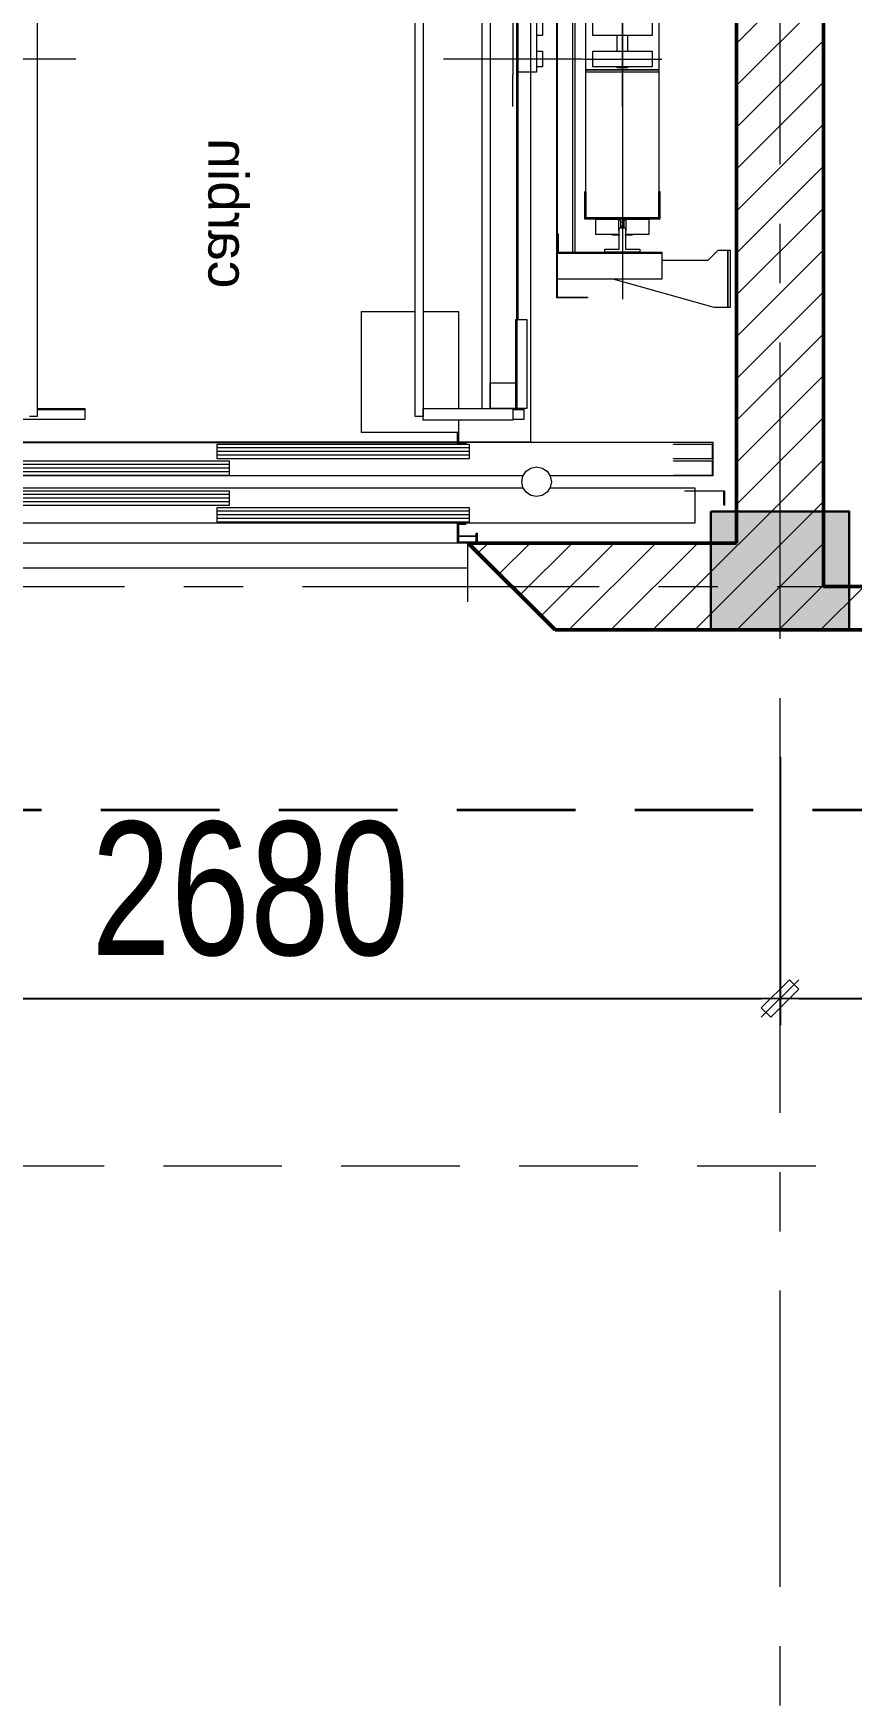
# Model space of a CAD drawing. Header units: millimetres. Extents: x 1109421 to 1726579, y -247837 to 144927.
# Drawn here: x 1660816 to 1662885, y -167238 to -163013 of the extents above; entities that cross this region are included whole.
import ezdxf

# ---------------------------------------------------------------- set-up
doc = ezdxf.new("R2010")
doc.units = ezdxf.units.MM
doc.header["$LTSCALE"] = 600
doc.header["$MEASUREMENT"] = 0
for name, pattern in [('CENTER', [2, 1.25, -0.25, 0.25, -0.25]), ('CHU VA GHI CHU - Copy$0$HIDDEN', [0.375, 0.25, -0.125]), ('DASHED', [0.75, 0.5, -0.25]), ('HIDDEN', [0.375, 0.25, -0.125])]:
    doc.linetypes.add(name, pattern=pattern)
doc.layers.get('0').update_dxf_attribs({"lineweight": 0})
doc.layers.get('Defpoints').update_dxf_attribs({"lineweight": 0})
for name, color, linetype, lineweight in [('cat1', 30, 'Continuous', 50), ('cat2', 22, 'Continuous', 30), ('dim', 144, 'Continuous', 13), ('HATCH-1', 250, 'Continuous', 9), ('hatch1', 136, 'Continuous', 9), ('LC MANH DUT', 35, 'HIDDEN', 5), ('Noi that T2', 159, 'CHU VA GHI CHU - Copy$0$HIDDEN', 9), ('PCCC-BAO CHAY - DAY', 3, 'DASHED', 35), ('thay1', 63, 'Continuous', 18), ('truc', 76, 'CENTER', 9)]:
    doc.layers.add(name, color=color, linetype=linetype, lineweight=lineweight)
doc.styles.add('HOATBIF', font='hoatbif.shx', dxfattribs={"width": 0.8})
doc.styles.add('Than may th7-8 - 110518$0$ARIAL', font='arial.ttf')
doc.dimstyles.new('1-135', dxfattribs={"dimscale": 135, "dimtxt": 2.5, "dimasz": 0.35, "dimexe": 0.5, "dimexo": 0, "dimgap": 0.8, "dimtad": 1, "dimdec": 0, "dimzin": 0, "dimdsep": 46, "dimtxsty": 'HOATBIF', "dimblk1": 'DOT', "dimblk2": 'DOT', "dimsah": 1, "dimcen": -1, "dimdle": 1, "dimclrd": 256, "dimclre": 256, "dimclrt": 4, "dimadec": 3, "dimazin": 2, "dimtfac": 0.333333, "dimtdec": 0, "dimtix": 1, "dimtmove": 2, "dimatfit": 3, "dimldrblk": 'DOT', "dimfxl": 1, "dimtvp": 0.833333, "dimtolj": 1, "dimtzin": 0, "dimarcsym": 0})

# ---------------------------------------------------------------- blocks, each defined once
blk = doc.blocks.new('tm1')
at = {"layer": 'HATCH-1', "color": 250}
for p, q in [((512.7, 2755), (512.7, 255)), ((784.7, 2720), (784.7, 320)), ((804.7, 320), (804.7, 2720)), ((1760.2, 2720), (1760.2, 320)), ((615.2, 2604.2), (615.2, 340.7)), ((635.2, 340.7), (635.2, 2604.2)), ((280.7, 2423), (280.7, 617)), ((400.7, 2304), (400.7, 736)), ((405.7, 736), (405.7, 2304)), ((280.7, 1185), (280.7, 1425)), ((557.7, 1425), (557.7, 1185)), ((445.7, 783), (445.7, 1362)), ((445.7, 1362), (445.7, 622)), ((446.7, 621), (446.7, 1362)), ((544.7, 1362), (544.7, 565.7)), ((547.7, 565.7), (547.7, 1362)), ((188.7, 1332.5), (188.7, 1197.5)), ((205.7, 1325), (205.7, 1285)), ((355.7, 1285), (355.7, 1325)), ((372.7, 1197.5), (372.7, 1332.5)), ((482.7, 1325), (482.7, 1285)), ((497.7, 1338.5), (497.7, 1191.5)), ((205.7, 1285), (211.4, 1285)), ((211.4, 1285), (227.6, 1285)), ((227.6, 1285), (252, 1285)), ((252, 1285), (280.7, 1285)), ((267.7, 1285), (267.7, 1245)), ((280.7, 1285), (309.4, 1285)), ((293.7, 1245), (293.7, 1285)), ((309.4, 1285), (333.7, 1285)), ((333.7, 1285), (350, 1285)), ((350, 1285), (355.7, 1285)), ((482.7, 1285), (488.4, 1285)), ((488.4, 1285), (497.7, 1285)), ((211.4, 1245), (205.7, 1245)), ((205.7, 1245), (205.7, 1205)), ((227.6, 1245), (211.4, 1245)), ((252, 1245), (227.6, 1245)), ((280.7, 1245), (252, 1245)), ((309.4, 1245), (280.7, 1245)), ((333.7, 1245), (309.4, 1245)), ((350, 1245), (333.7, 1245)), ((355.7, 1245), (350, 1245)), ((355.7, 1205), (355.7, 1245)), ((488.4, 1245), (482.7, 1245)), ((482.7, 1245), (482.7, 1205)), ((497.7, 1245), (488.4, 1245)), ((380.7, 1225), (180.7, 1225)), ((188.7, 1197.5), (372.7, 1197.5)), ((372.7, 1197.5), (188.7, 1197.5)), ((188.7, 1197.5), (188.7, 1191.5)), ((188.7, 1191.5), (188.7, 823)), ((188.7, 1191.5), (372.7, 1191.5)), ((205.7, 1205), (211.4, 1205)), ((211.4, 1205), (227.6, 1205)), ((227.6, 1205), (252, 1205)), ((252, 1205), (280.7, 1205)), ((267.7, 1205), (267.7, 1202.5)), ((267.7, 1202.5), (268.7, 1202.5)), ((268.7, 1202.5), (271.5, 1202.5)), ((271.5, 1202.5), (275.7, 1202.5)), ((275.7, 1202.5), (280.7, 1202.5)), ((280.7, 1205), (309.4, 1205)), ((280.7, 1202.5), (285.6, 1202.5)), ((280.7, 1105), (280.7, 1185)), ((285.6, 1202.5), (289.9, 1202.5)), ((289.9, 1202.5), (292.7, 1202.5)), ((292.7, 1202.5), (293.7, 1202.5)), ((293.7, 1202.5), (293.7, 1205)), ((309.4, 1205), (333.7, 1205)), ((333.7, 1205), (350, 1205)), ((350, 1205), (355.7, 1205)), ((372.7, 1191.5), (372.7, 1197.5)), ((372.7, 823), (372.7, 1191.5)), ((382.7, 1225), (732.7, 1225)), ((482.7, 1205), (488.4, 1205)), ((488.4, 1205), (497.7, 1205)), ((497.7, 1191.5), (544.7, 1191.5)), ((557.7, 1105), (557.7, 1185)), ((1662.7, 1225), (2012.7, 1225)), ((185.7, 890), (185.7, 820)), ((188.7, 890), (185.7, 890)), ((188.7, 823), (188.7, 890)), ((372.7, 890), (372.7, 823)), ((375.7, 890), (372.7, 890)), ((375.7, 820), (375.7, 890)), ((185.7, 820), (375.7, 820)), ((372.7, 823), (188.7, 823)), ((188.7, 823), (372.7, 823)), ((270.7, 819.5), (213.7, 819.5)), ((213.7, 819.5), (213.7, 780.5)), ((270.7, 790.5), (270.7, 819.5)), ((275.7, 818), (270.7, 818)), ((275.7, 798), (275.7, 818)), ((285.7, 813), (275.7, 813)), ((285.7, 803), (275.7, 803)), ((275.7, 803), (285.7, 803)), ((285.7, 818), (285.7, 798)), ((290.7, 818), (285.7, 818)), ((347.7, 819.5), (290.7, 819.5)), ((290.7, 819.5), (290.7, 790.5)), ((347.7, 780.5), (347.7, 819.5)), ((213.7, 780.5), (272.7, 780.5)), ((255.7, 780.5), (255.7, 779)), ((255.7, 779), (272.7, 779)), ((272.7, 790.5), (270.7, 790.5)), ((288.6, 798), (272.7, 798)), ((272.7, 798), (272.7, 743.9)), ((272.7, 779), (272.7, 780.5)), ((275.7, 798), (285.7, 798)), ((288.6, 743.9), (288.6, 798)), ((290.7, 790.5), (288.6, 790.5)), ((288.6, 780.5), (347.7, 780.5)), ((288.7, 780.5), (288.7, 779)), ((288.7, 779), (305.7, 779)), ((305.7, 779), (305.7, 780.5)), ((445.7, 783), (442.7, 783)), ((442.7, 783), (442.7, 736)), ((445.7, 733), (445.7, 783)), ((7.7, 741), (7.7, 596)), ((13.7, 741), (7.7, 741)), ((13.7, 596), (13.7, 741)), ((38.7, 741), (13.7, 741)), ((13.7, 741), (13.7, 596)), ((63.7, 716), (38.7, 741)), ((442.7, 736), (180.7, 736)), ((180.7, 736), (180.7, 733)), ((180.7, 733), (180.7, 667.5)), ((180.7, 733), (445.7, 733)), ((272.7, 743.9), (236.2, 743.9)), ((236.2, 743.9), (236.2, 736)), ((236.2, 736), (325.2, 736)), ((325.2, 743.9), (288.6, 743.9)), ((325.2, 736), (325.2, 743.9)), ((445.7, 667.5), (445.7, 733)), ((180.7, 716), (63.7, 716)), ((48.7, 596), (304.2, 667.5)), ((180.7, 667.5), (445.7, 667.5)), ((7.7, 596), (13.7, 596)), ((13.7, 596), (48.7, 596)), ((445.7, 622), (368.7, 622)), ((368.7, 622), (368.7, 621)), ((368.7, 621), (446.7, 621)), ((547.2, 565.7), (522.2, 565.7)), ((522.2, 565.7), (522.2, 340.7)), ((550.2, 565.7), (547.2, 565.7)), ((547.2, 565.7), (547.2, 340.7)), ((547.2, 340.7), (547.2, 565.7)), ((550.2, 340.7), (550.2, 565.7)), ((784.7, 586), (695.2, 586)), ((695.2, 586), (695.2, 340.7)), ((940.2, 586), (804.7, 586)), ((940.2, 280), (940.2, 586)), ((550.2, 405.7), (550.2, 340.7)), ((615.2, 405.7), (550.2, 405.7)), ((615.2, 340.7), (615.2, 405.7)), ((522.2, 340.7), (547.2, 340.7)), ((557.7, 340.7), (530.2, 340.7)), ((530.2, 340.7), (530.2, 337.7)), ((547.2, 340.7), (550.2, 340.7)), ((550.2, 340.7), (615.2, 340.7)), ((557.7, 340.7), (557.7, 310.7)), ((784.7, 340.7), (557.7, 340.7)), ((784.7, 310.7), (784.7, 340.7)), ((1760.2, 340.7), (1640.2, 340.7)), ((1640.2, 340.7), (1640.2, 337.7)), ((530.2, 337.7), (557.7, 337.7)), ((557.7, 337.7), (530.2, 337.7)), ((530.2, 337.7), (530.2, 312.7)), ((530.2, 312.7), (557.7, 312.7)), ((557.7, 310.7), (784.7, 310.7)), ((694.7, 310.7), (694.7, 255)), ((695.2, 310.7), (695.2, 280)), ((784.7, 320), (804.7, 320)), ((1640.2, 337.7), (1760.2, 337.7)), ((1760.2, 337.7), (1640.2, 337.7)), ((1640.2, 337.7), (1640.2, 312.7)), ((1640.2, 312.7), (1865.2, 312.7)), ((1760.2, 320), (1780.2, 320)), ((676.2, 255), (51.7, 255)), ((51.7, 255), (51.7, 170)), ((512.7, 255), (1882.7, 255)), ((694.7, 255), (676.2, 255)), ((676.2, 255), (676.2, 252)), ((695.2, 280), (940.2, 280)), ((697.7, 252), (697.7, 280)), ((151.7, 250), (51.7, 250)), ((51.7, 250), (51.7, 213)), ((51.7, 213), (151.7, 213)), ((52.7, 249), (151.7, 249)), ((52.7, 214), (52.7, 249)), ((151.7, 214), (52.7, 214)), ((151.7, 249), (151.7, 250)), ((151.7, 213), (151.7, 214)), ((1305.1, 250), (667.7, 250)), ((667.7, 250), (667.7, 213)), ((667.7, 240.7), (1305.2, 240.7)), ((667.7, 231.5), (1305.2, 231.5)), ((667.7, 222.2), (1305.2, 222.2)), ((667.7, 213), (1305.1, 213)), ((676.2, 252), (697.7, 252)), ((697.7, 253.5), (1797.7, 253.5)), ((1305.1, 213), (1305.1, 250)), ((151.7, 208), (51.7, 208)), ((51.7, 208), (51.7, 171)), ((51.7, 171), (151.7, 171)), ((51.7, 170), (463.5, 170)), ((52.7, 207), (151.7, 207)), ((52.7, 172), (52.7, 207)), ((151.7, 172), (52.7, 172)), ((151.7, 207), (151.7, 208)), ((151.7, 171), (151.7, 172)), ((463, 169.4), (460.2, 155)), ((471.2, 181.5), (463, 169.4)), ((483.3, 189.6), (471.2, 181.5)), ((497.7, 192.5), (483.3, 189.6)), ((512, 189.6), (497.7, 192.5)), ((524.2, 181.5), (512, 189.6)), ((532.3, 169.4), (524.2, 181.5)), ((531.9, 170), (1881.2, 170)), ((535.2, 155), (532.3, 169.4)), ((1812.6, 208), (1275.2, 208)), ((1275.2, 208), (1275.2, 171)), ((1275.2, 198.7), (1812.7, 198.7)), ((1275.2, 189.5), (1812.7, 189.5)), ((1275.2, 180.2), (1812.7, 180.2)), ((1275.2, 171), (1812.6, 171)), ((122.7, 132), (22.7, 132)), ((22.7, 132), (22.7, 95)), ((23.7, 131), (122.7, 131)), ((23.7, 96), (23.7, 131)), ((463.5, 140), (97.7, 140)), ((97.7, 140), (97.7, 50)), ((122.7, 131), (122.7, 132)), ((460.2, 155), (463, 140.6)), ((463, 140.6), (471.2, 128.5)), ((471.2, 128.5), (483.3, 120.4)), ((512, 120.4), (524.2, 128.5)), ((524.2, 128.5), (532.3, 140.6)), ((1847.7, 140), (531.9, 140)), ((532.3, 140.6), (535.2, 155)), ((1812.6, 132), (1275.2, 132)), ((1275.2, 132), (1275.2, 95)), ((483.3, 120.4), (497.7, 117.5)), ((497.7, 117.5), (512, 120.4)), ((1305.1, 90), (667.7, 90)), ((667.7, 90), (667.7, 53)), ((1275.2, 122.7), (1812.7, 122.7)), ((1275.2, 113.5), (1812.7, 113.5)), ((1275.2, 104.2), (1812.7, 104.2)), ((1275.2, 95), (1812.6, 95)), ((1305.1, 53), (1305.1, 90)), ((97.7, 50), (1797.7, 50)), ((667.7, 80.7), (1305.2, 80.7)), ((667.7, 71.5), (1305.2, 71.5)), ((667.7, 62.2), (1305.2, 62.2)), ((667.7, 53), (1305.1, 53)), ((697.7, 50), (677.7, 50)), ((677.7, 50), (677.7, 47)), ((677.7, 47), (694.7, 47)), ((694.7, 47), (694.7, 3)), ((697.7, 50), (697.7, 0)), ((697.7, 0), (697.7, 50)), ((650.7, 25), (647.7, 25)), ((647.7, 25), (647.7, 0)), ((650.7, 3), (650.7, 25)), ((694.7, 17), (650.7, 17)), ((650.7, 17), (694.7, 17)), ((694.7, 17), (650.7, 17)), ((694.7, 3), (650.7, 3)), ((647.7, 0), (697.7, 0)), ((672.7, 0), (672.7, -149.1)), ((697.7, 0), (1797.7, 0)), ((1867.7, -63), (672.7, -63))]:
    blk.add_line(p, q, dxfattribs=at)
at = {"layer": 'Noi that T2', "insert": (1329, 834.4), "char_height": 100, "width": 1705.866, "attachment_point": 8, "rotation": 90, "style": 'Than may th7-8 - 110518$0$ARIAL'}
blk.add_mtext('carbin ', dxfattribs=at)
blk = doc.blocks.new('DOT')
at = {"layer": 'dim'}
for p, q in [((-1, -1), (1, 1)), ((-3, 0), (3, 0))]:
    blk.add_line(p, q, dxfattribs=at)
blk.add_lwpolyline([(0.5, 1), (-1, -0.5), (-0.5, -1), (1, 0.5)], close=True, dxfattribs=at)
blk = doc.blocks.new('*D1866')
at = {"layer": 'Defpoints', "color": 0, "transparency": 16777216}
for p in [(1660024.2, -164843.5), (1662704.2, -164843.5), (1662704.2, -165455.9)]:
    blk.add_point(p, dxfattribs=at)
at = {"layer": 'dim', "lineweight": -2, "transparency": 16777216}
for p, q in [((1660024.2, -164843.5), (1660024.2, -165523.4)), ((1662704.2, -164843.5), (1662704.2, -165523.4)), ((1660071.5, -165455.9), (1662657, -165455.9))]:
    blk.add_line(p, q, dxfattribs=at)
at = {"layer": 'dim', "lineweight": -2, "transparency": 16777216, "xscale": 47.25, "yscale": 47.25, "zscale": 47.25, "rotation": 180}
blk.add_blockref('DOT', (1660024.2, -165455.9), dxfattribs=at)
at = {"layer": 'dim', "lineweight": -2, "transparency": 16777216, "xscale": 47.25, "yscale": 47.25, "zscale": 47.25}
blk.add_blockref('DOT', (1662704.2, -165455.9), dxfattribs=at)
at = {"layer": 'dim', "color": 4, "transparency": 16777216, "insert": (1661364.2, -165179.1), "char_height": 337.5, "attachment_point": 5, "style": 'HOATBIF'}
blk.add_mtext('\\A1;2680', dxfattribs=at)
blk = doc.blocks.new('_Dot')
at = {"color": 0, "linetype": 'ByBlock', "lineweight": -2}
blk.add_line((-0.5, 0), (-1, 0), dxfattribs=at)
at = {"color": 0, "linetype": 'ByBlock', "const_width": 0.5}
blk.add_lwpolyline([(-0.25, 0, 1), (0.25, 0, 1)], format="xyb", close=True, dxfattribs=at)
blk = doc.blocks.new('*D1867')
at = {"layer": 'Defpoints', "color": 0, "transparency": 16777216}
for p in [(1662704.2, -164843.5), (1665024.2, -164843.5), (1665024.2, -165455.9)]:
    blk.add_point(p, dxfattribs=at)
at = {"layer": 'dim', "lineweight": -2, "transparency": 16777216}
for p, q in [((1662704.2, -164843.5), (1662704.2, -165523.4)), ((1665024.2, -164843.5), (1665024.2, -165523.4)), ((1662751.5, -165455.9), (1664977, -165455.9))]:
    blk.add_line(p, q, dxfattribs=at)
at = {"layer": 'dim', "lineweight": -2, "transparency": 16777216, "xscale": 47.25, "yscale": 47.25, "zscale": 47.25, "rotation": 180}
blk.add_blockref('DOT', (1662704.2, -165455.9), dxfattribs=at)
at = {"layer": 'dim', "lineweight": -2, "transparency": 16777216, "xscale": 47.25, "yscale": 47.25, "zscale": 47.25}
blk.add_blockref('DOT', (1665024.2, -165455.9), dxfattribs=at)
at = {"layer": 'dim', "color": 4, "transparency": 16777216, "insert": (1663864.2, -165179.1), "char_height": 337.5, "attachment_point": 5, "style": 'HOATBIF'}
blk.add_mtext('\\A1;2320', dxfattribs=at)
blk = doc.blocks.new('COT BT')
at = {"layer": 'cat2', "ltscale": 2}
h = blk.add_hatch(color=256, dxfattribs=at)
h.dxf.hatch_style = 1
h.paths.add_polyline_path([(240, 190), (-110, 190), (-110, -110), (240, -110)])
blk.add_lwpolyline([(-110, 190), (240, 190), (240, -110), (-110, -110)], close=True, dxfattribs=at)

msp = doc.modelspace()

# ---------------------------------------------------------------- hatches: boundary and pattern name
at = {"layer": 'hatch1'}
h = msp.add_hatch(dxfattribs=at)
h.set_pattern_fill('ANSI31', color=256, scale=600)
h.set_pattern_definition([(45, (-379140.31, -175305.75), (-53.0330086, 53.0330086), [])])
h.paths.add_polyline_path([(1644074.2, -171522.7), (1644474.2, -171522.7), (1644474.2, -171302.7), (1644074.2, -171302.7), (1643414.2, -171302.7), (1643414.2, -167012.7), (1643194.2, -167012.7), (1643194.2, -171522.7), (1643194.2, -171742.7), (1644074.2, -171742.7)], flags=17)
h.paths.add_polyline_path([(1649744.2, -171522.7), (1650144.2, -171522.7), (1650144.2, -171302.7), (1649744.2, -171302.7), (1648864.2, -171302.7), (1648464.2, -171302.7), (1648464.2, -171522.7), (1648864.2, -171522.7), (1648864.2, -171742.7), (1649744.2, -171742.7)], flags=17)
h.paths.add_polyline_path([(1656144.2, -171302.7), (1655744.2, -171302.7), (1654864.2, -171302.7), (1654464.2, -171302.7), (1654464.2, -171522.7), (1654864.2, -171522.7), (1654864.2, -171742.7), (1655744.2, -171742.7), (1655744.2, -171522.7), (1656144.2, -171522.7)], flags=17)
h.paths.add_polyline_path([(1660464.2, -171302.7), (1660134.2, -171302.7), (1660134.2, -167302.7), (1659914.2, -167302.7), (1659914.2, -171302.7), (1659584.2, -171302.7), (1659184.2, -171302.7), (1659184.2, -171522.7), (1659584.2, -171522.7), (1659584.2, -171742.7), (1660464.2, -171742.7), (1660464.2, -171522.7)], flags=17)
h.paths.add_polyline_path([(1663144.2, -171302.7), (1662264.2, -171302.7), (1662264.2, -171522.7), (1662264.2, -171742.7), (1663144.2, -171742.7)], flags=17)
h.paths.add_polyline_path([(1668744.2, -171302.7), (1668344.2, -171302.7), (1667464.2, -171302.7), (1667464.2, -171522.7), (1667464.2, -171742.7), (1668344.2, -171742.7), (1668344.2, -171522.7), (1668744.2, -171522.7)], flags=17)
h.paths.add_polyline_path([(1674744.2, -171302.7), (1674344.2, -171302.7), (1673464.2, -171302.7), (1673064.2, -171302.7), (1673064.2, -171522.7), (1673464.2, -171522.7), (1673464.2, -171742.7), (1674344.2, -171742.7), (1674344.2, -171522.7), (1674744.2, -171522.7)], flags=17)
h.paths.add_polyline_path([(1680929.2, -171302.7), (1679904.2, -171302.7), (1679904.2, -168652.7), (1679794.2, -168652.7), (1679794.2, -171302.7), (1679329.2, -171302.7), (1679329.2, -171522.7), (1679729.2, -171522.7), (1679729.2, -171962.7), (1680929.2, -171962.7)])
h.paths.add_polyline_path([(1680703.7, -171522.7), (1680703.7, -171742.7), (1679943.7, -171742.7), (1679943.7, -171522.7)], flags=16)
h.paths.add_polyline_path([(1682734.2, -166162.7), (1682514.2, -166162.7), (1682514.2, -167302.7), (1679794.2, -167302.7), (1679794.2, -167652.7), (1679904.2, -167652.7), (1679904.2, -167522.7), (1684994.2, -167522.7), (1684994.2, -171302.7), (1684014.2, -171302.7), (1684014.2, -171962.7), (1685214.2, -171962.7), (1685214.2, -171302.7), (1685214.2, -159302.7), (1643194.2, -159302.7), (1643194.2, -164812.7), (1643414.2, -164812.7), (1643414.2, -164522.7), (1644904.2, -164522.7), (1644904.2, -164412.7), (1643414.2, -164412.7), (1643414.2, -159522.7), (1647289.2, -159522.7), (1647289.2, -164412.7), (1646204.2, -164412.7), (1646204.2, -164522.7), (1647289.2, -164522.7), (1647399.2, -164522.7), (1649589.2, -164522.7), (1649589.2, -164412.7), (1647399.2, -164412.7), (1647399.2, -159522.7), (1651209.2, -159522.7), (1651209.2, -164412.7), (1650889.2, -164412.7), (1650889.2, -164522.7), (1651209.2, -164522.7), (1651319.2, -164522.7), (1652929.2, -164522.7), (1652929.2, -164412.7), (1651319.2, -164412.7), (1651319.2, -159522.7), (1655194.2, -159522.7), (1655194.2, -164412.7), (1654229.2, -164412.7), (1654229.2, -164522.7), (1658694.2, -164522.7), (1658694.2, -164412.7), (1655414.2, -164412.7), (1655414.2, -159522.7), (1659914.2, -159522.7), (1659914.2, -164412.7), (1659694.2, -164412.7), (1659694.2, -164522.7), (1660536, -164522.7), (1660756, -164302.7), (1660134.2, -164302.7), (1660134.2, -159522.7), (1662594.2, -159522.7), (1662594.2, -164302.7), (1661916, -164302.7), (1662136, -164522.7), (1662814.2, -164522.7), (1665024.2, -164522.7), (1665024.2, -164412.7), (1662814.2, -164412.7), (1662814.2, -159522.7), (1667794.2, -159522.7), (1667794.2, -164412.7), (1666324.2, -164412.7), (1666324.2, -164522.7), (1669624.2, -164522.7), (1669624.2, -164412.7), (1668014.2, -164412.7), (1668014.2, -159522.7), (1672414.2, -159522.7), (1672414.2, -164412.7), (1670924.2, -164412.7), (1670924.2, -164522.7), (1674124.2, -164522.7), (1674124.2, -164412.7), (1672524.2, -164412.7), (1672524.2, -159522.7), (1677074.2, -159522.7), (1677074.2, -164412.7), (1675424.2, -164412.7), (1675424.2, -164522.7), (1677074.2, -164522.7), (1678674.2, -164522.7), (1678674.2, -164302.7), (1677294.2, -164302.7), (1677294.2, -159522.7), (1679794.2, -159522.7), (1679794.2, -164302.7), (1679574.2, -164302.7), (1679574.2, -164522.7), (1680234.2, -164522.7), (1680234.2, -164302.7), (1680014.2, -164302.7), (1680014.2, -159522.7), (1682514.2, -159522.7), (1682514.2, -164302.7), (1681134.2, -164302.7), (1681134.2, -164522.7), (1682514.2, -164522.7), (1682514.2, -165262.7), (1682734.2, -165262.7), (1682734.2, -159522.7), (1684994.2, -159522.7), (1684994.2, -167302.7), (1682734.2, -167302.7)])
h.paths.add_polyline_path([(1684234.2, -171522.7), (1684994.2, -171522.7), (1684994.2, -171742.7), (1684234.2, -171742.7)], flags=16)

# ---------------------------------------------------------------- linework, layer by layer
at = {"layer": 'cat1'}
for p, q in [((1662594.2, -164302.7), (1662594.2, -159522.7)), ((1662814.2, -164412.7), (1662814.2, -159522.7)), ((1662136, -164522.7), (1661916, -164302.7)), ((1662594.2, -164302.7), (1661916, -164302.7)), ((1662814.2, -164522.7), (1662136, -164522.7)), ((1662594.2, -164522.7), (1662814.2, -164522.7)), ((1662594.2, -164522.7), (1662814.2, -164522.7))]:
    msp.add_line(p, q, dxfattribs=at)
msp.add_lwpolyline([(1662814.2, -164412.7), (1665024.2, -164412.7), (1665024.2, -164522.7), (1662814.2, -164522.7)], dxfattribs=at)
at = {"layer": 'LC MANH DUT', "ltscale": 2}
msp.add_line((1639544.8, -165879), (1688200.9, -165879), dxfattribs=at)
at = {"layer": 'PCCC-BAO CHAY - DAY'}
msp.add_lwpolyline([(1645236.7, -164978.3), (1679168.8, -164978.3), (1679168.8, -167215)], dxfattribs=at)
at = {"layer": 'truc'}
for p, q in [((1662704.2, -176545), (1662704.2, -156359.2)), ((1641096.9, -164412.7), (1688067.6, -164412.7))]:
    msp.add_line(p, q, dxfattribs=at)

# ---------------------------------------------------------------- block references
at = {"layer": 'cat1'}
msp.add_blockref('COT BT', (1662639.2, -164412.7), dxfattribs=at)
at = {"layer": 'thay1', "xscale": -1}
msp.add_blockref('tm1', (1662586.2, -164302.7), dxfattribs=at)

# ---------------------------------------------------------------- dimensions: what is measured, and where the dimension line sits
at = {"layer": 'dim'}
for base, p1, p2, picture, middle in [((1662704.2, -165455.9), (1660024.2, -164843.5), (1662704.2, -164843.5), '*D1866', (1661364.2, -165179.1)), ((1665024.2, -165455.9), (1662704.2, -164843.5), (1665024.2, -164843.5), '*D1867', (1663864.2, -165179.1))]:
    dim = msp.add_linear_dim(base=base, p1=p1, p2=p2, dimstyle='1-135', dxfattribs=at)
    dim.commit()
    dim.dimension.update_dxf_attribs({"geometry": picture, "text_midpoint": middle})

doc.saveas('drawing.dxf')
